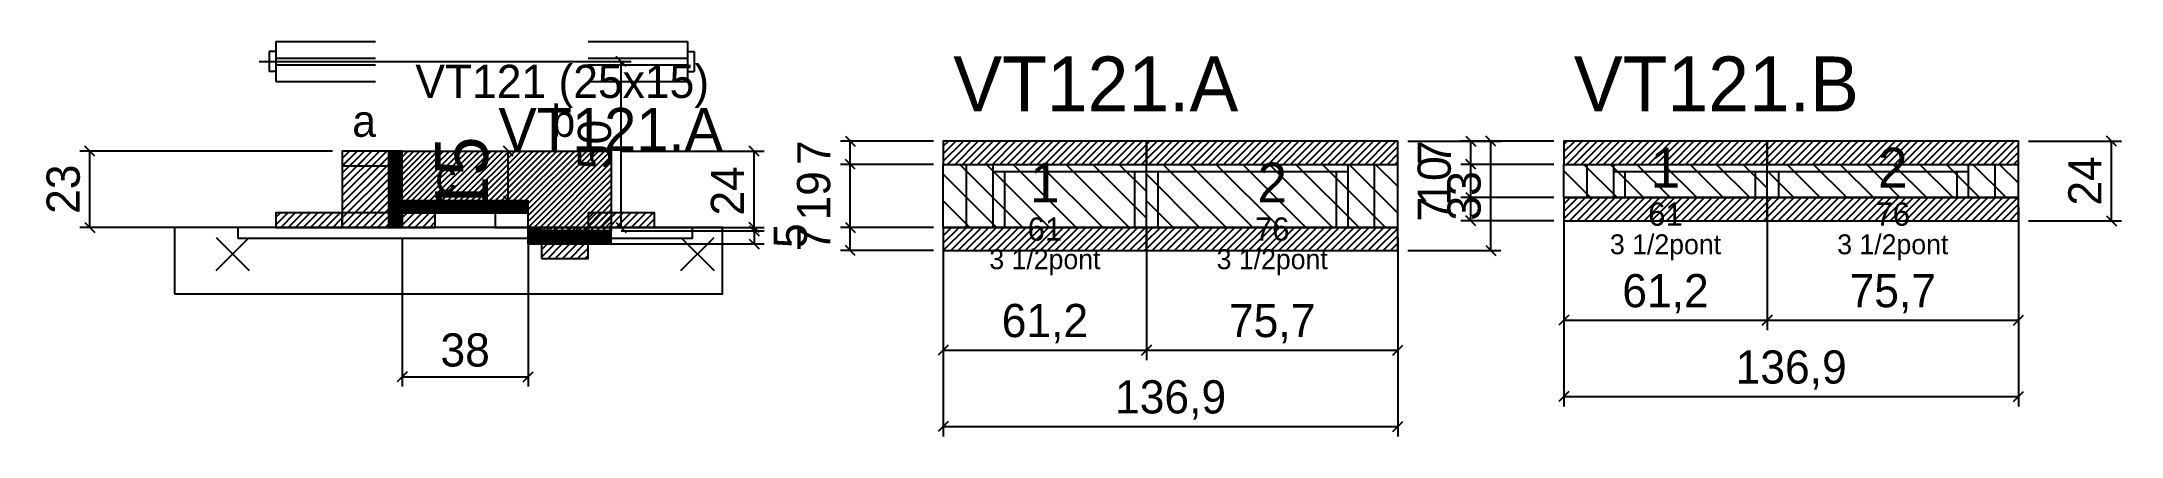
# Model space of a CAD drawing. Extents: x -69 to 558, y -82 to 37.
import ezdxf
from ezdxf.enums import TextEntityAlignment as Align

# ---------------------------------------------------------------- set-up
doc = ezdxf.new("R2010")
doc.units = 0
for name, color, linetype in [('5', 5, 'Continuous'), ('barrote', 126, 'Continuous'), ('CONCRETO', 251, 'Continuous'), ('COTA', 241, 'Continuous'), ('Cota Seção (2x)', 241, 'Continuous'), ('detalhes', 7, 'Continuous'), ('Hachura', 251, 'Continuous'), ('Madeira', 126, 'Continuous'), ('NOMENCLATURA', 7, 'Continuous'), ('Painéis', 200, 'Continuous'), ('presilha', 224, 'Continuous'), ('Reaproveitamento', 30, 'Continuous'), ('SARR_2.2x7', 40, 'Continuous'), ('SARR_3.5x7', 81, 'Continuous'), ('SCO-___-LAJ', 224, 'Continuous'), ('TENSOR', 224, 'Continuous'), ('texto', 7, 'Continuous'), ('Texto Seção', 7, 'Continuous')]:
    doc.layers.add(name, color=color, linetype=linetype)
doc.dimstyles.new('PAINEL', dxfattribs={"dimtxt": 10, "dimasz": 3, "dimexe": 3, "dimexo": 3, "dimgap": 3, "dimtad": 1, "dimblk": 'OBLIQUE', "dimblk1": 'OBLIQUE', "dimcen": 2.5, "dimclrd": 4, "dimclre": 4, "dimclrt": 240, "dimazin": 3, "dimtfac": 1, "dimtmove": 0, "dimatfit": 3})
doc.dimstyles.new('SECAO2X', dxfattribs={"dimtxt": 16, "dimasz": 3, "dimexe": 3, "dimexo": 3, "dimgap": 3, "dimtad": 1, "dimblk": 'OBLIQUE', "dimblk1": 'OBLIQUE', "dimcen": 2.5, "dimclrd": 4, "dimclre": 4, "dimclrt": 240, "dimazin": 3, "dimtfac": 1, "dimtmove": 0, "dimatfit": 3})

# ---------------------------------------------------------------- blocks, each defined once
blk = doc.blocks.new('_OBLIQUE')
at = {"color": 0, "linetype": 'BYBLOCK'}
blk.add_line((-0.5, -0.5), (0.5, 0.5), dxfattribs=at)

msp = doc.modelspace()

# ---------------------------------------------------------------- hatches: boundary and pattern name
at = {"layer": 'COTA'}
h = msp.add_hatch(dxfattribs=at)
h.set_pattern_fill('ANSI31', scale=0.5)
h.paths.add_polyline_path([(203, 0), (264.2, 0), (264.2, 7), (203, 7)])
h = msp.add_hatch(dxfattribs=at)
h.set_pattern_fill('ANSI31', scale=0.5)
h.paths.add_polyline_path([(264.2, 0), (339.9, 0), (339.9, 7), (264.2, 7)])
h = msp.add_hatch(dxfattribs=at)
h.set_pattern_fill('ANSI31', scale=0.5)
h.paths.add_polyline_path([(389.9, 0), (451.1, 0), (451.1, 7), (389.9, 7)])
h = msp.add_hatch(dxfattribs=at)
h.set_pattern_fill('ANSI31', scale=0.5)
h.paths.add_polyline_path([(451.1, 0), (526.8, 0), (526.8, 7), (451.1, 7)])
h = msp.add_hatch(dxfattribs=at)
h.set_pattern_fill('ANSI31', scale=0.4)
h.paths.add_polyline_path([(40, -11), (40, 4), (103, 4), (103, -20), (78, -20), (78, -11)])
h = msp.add_hatch(dxfattribs=at)
h.set_pattern_fill('ANSI31', scale=0.5)
h.paths.add_polyline_path([(389.9, -17), (451.1, -17), (451.1, -10), (389.9, -10)])
h = msp.add_hatch(dxfattribs=at)
h.set_pattern_fill('ANSI31', scale=0.5)
h.paths.add_polyline_path([(451.1, -17), (526.8, -17), (526.8, -10), (451.1, -10)])
h = msp.add_hatch(dxfattribs=at)
h.set_pattern_fill('ANSI31', scale=0.5)
h.paths.add_polyline_path([(203, -26), (264.2, -26), (264.2, -19), (203, -19)])
h = msp.add_hatch(dxfattribs=at)
h.set_pattern_fill('ANSI31', scale=0.5)
h.paths.add_polyline_path([(264.2, -26), (339.9, -26), (339.9, -19), (264.2, -19)])
at = {"layer": 'Hachura'}
h = msp.add_hatch(dxfattribs=at)
h.set_pattern_fill('ANSI31', scale=0.5)
h.paths.add_polyline_path([(22, -19), (36, -19), (36, 4), (22, 4)])
h = msp.add_hatch(dxfattribs=at)
h.set_pattern_fill('ANSI31', scale=0.5)
h.paths.add_polyline_path([(22, -0.4), (36, -0.4), (36, 4), (22, 4)])
h = msp.add_hatch(dxfattribs=at)
h.set_pattern_fill('SOLID')
h.paths.add_polyline_path([(36, -19), (40, -19), (40, 4), (36, 4)])
h = msp.add_hatch(dxfattribs=at)
h.set_pattern_fill('SOLID')
h.paths.add_polyline_path([(40, -14.6), (78, -14.6), (78, -11), (40, -11)])
h = msp.add_hatch(dxfattribs=at)
h.set_pattern_fill('ANSI31', scale=0.5)
h.paths.add_polyline_path([(2, -19), (22, -19), (22, -14.6), (2, -14.6)])
h = msp.add_hatch(dxfattribs=at)
h.set_pattern_fill('ANSI31', scale=0.5)
h.paths.add_polyline_path([(40, -19), (50, -19), (50, -14.6), (40, -14.6)])
h = msp.add_hatch(dxfattribs=at)
h.set_pattern_fill('ANSI31', scale=0.5)
h.paths.add_polyline_path([(96, -19), (116, -19), (116, -14.6), (96, -14.6)])
h = msp.add_hatch(dxfattribs=at)
h.set_pattern_fill('SOLID')
h.paths.add_polyline_path([(78, -19), (82, -19), (82, -24), (78, -24)])
h = msp.add_hatch(dxfattribs=at)
h.set_pattern_fill('SOLID')
h.paths.add_polyline_path([(78, -24), (103, -24), (103, -20), (78, -20)])
h = msp.add_hatch(dxfattribs=at)
h.set_pattern_fill('ANSI31', scale=0.5)
h.paths.add_polyline_path([(82, -19), (96, -19), (96, -24), (82, -24)])
h = msp.add_hatch(dxfattribs=at)
h.set_pattern_fill('ANSI31', scale=0.5)
h.paths.add_polyline_path([(82, -28.4), (96, -28.4), (96, -24), (82, -24)])

# ---------------------------------------------------------------- linework, layer by layer
for p, q in [((0, 34), (0, 28)), ((2, 34), (0, 34)), ((2, 37), (32, 37)), ((2, 37), (2, 25)), ((2, 32), (32, 32)), ((96, 37), (126, 37)), ((96, 32), (126, 32)), ((126, 37), (126, 25)), ((126, 34), (128, 34)), ((128, 34), (128, 28)), ((2, 28), (0, 28)), ((2, 30), (32, 30)), ((96, 30), (126, 30)), ((126, 28), (128, 28)), ((2, 25), (32, 25)), ((96, 25), (126, 25))]:
    msp.add_line(p, q)
at = {"layer": 'barrote'}
msp.add_lwpolyline([(-28.5, -39), (136.5, -39), (136.5, -19), (-28.5, -19)], close=True, dxfattribs=at)
at = {"layer": 'CONCRETO'}
msp.add_lwpolyline([(40, -11), (40, 4), (103, 4), (103, -20), (78, -20), (78, -11)], close=True, dxfattribs=at)
at = {"layer": 'Madeira'}
for points in [[(22, -19), (36, -19), (36, 4), (22, 4)], [(22, -0.4), (36, -0.4), (36, 4), (22, 4)], [(2, -19), (22, -19), (22, -14.6), (2, -14.6)], [(22, -19), (36, -19), (36, -14.6), (22, -14.6)], [(40, -19), (50, -19), (50, -14.6), (40, -14.6)], [(68, -19), (78, -19), (78, -14.6), (68, -14.6)], [(96, -19), (116, -19), (116, -14.6), (96, -14.6)], [(82, -19), (96, -19), (96, -24), (82, -24)], [(82, -28.4), (96, -28.4), (96, -24), (82, -24)]]:
    msp.add_lwpolyline(points, close=True, dxfattribs=at)
at = {"layer": 'Painéis'}
for p, q in [((203, 0), (264.2, 0)), ((203, -19), (203, 0)), ((264.2, -19), (264.2, 0)), ((264.2, -19), (264.2, 0)), ((264.2, 0), (339.9, 0)), ((264.2, -19), (264.2, 0)), ((339.9, -19), (339.9, 0)), ((389.9, 0), (451.1, 0)), ((389.9, -10), (389.9, 0)), ((451.1, -10), (451.1, 0)), ((451.1, -10), (451.1, 0)), ((451.1, 0), (526.8, 0)), ((451.1, -10), (451.1, 0)), ((526.8, -10), (526.8, 0)), ((389.9, -10), (451.1, -10)), ((451.1, -10), (526.8, -10)), ((203, -19), (264.2, -19)), ((264.2, -19), (339.9, -19))]:
    msp.add_line(p, q, dxfattribs=at)
for points in [[(36, -19), (40, -19), (40, 4), (36, 4)], [(40, -14.6), (78, -14.6), (78, -11), (40, -11)], [(78, -19), (82, -19), (82, -24), (78, -24)], [(78, -24), (103, -24), (103, -20), (78, -20)]]:
    msp.add_lwpolyline(points, close=True, dxfattribs=at)
at = {"layer": 'presilha'}
for p, q in [((-16, -32), (-6, -22)), ((-16, -22), (-6, -32)), ((124, -32), (134, -22)), ((124, -22), (134, -32))]:
    msp.add_line(p, q, dxfattribs=at)
at = {"layer": 'Reaproveitamento', "color": 30}
for p, q in [((227, -19), (208, 0)), ((235, -19), (216, 0)), ((243, -19), (224, 0)), ((251, -19), (232, 0)), ((259, -19), (240, 0)), ((264.2, -16.2), (248, 0)), ((264.2, -8.2), (256, 0)), ((264.2, -0.2), (264, 0)), ((288.2, -19), (269.2, 0)), ((296.2, -19), (277.2, 0)), ((304.2, -19), (285.2, 0)), ((312.2, -19), (293.2, 0)), ((320.2, -19), (301.2, 0)), ((328.2, -19), (309.2, 0)), ((336.2, -19), (317.2, 0)), ((339.9, -14.7), (325.2, 0)), ((339.9, -6.7), (333.2, 0)), ((405.9, -10), (395.9, 0)), ((413.9, -10), (403.9, 0)), ((421.9, -10), (411.9, 0)), ((429.9, -10), (419.9, 0)), ((437.9, -10), (427.9, 0)), ((445.9, -10), (435.9, 0)), ((451.1, -7.2), (443.9, 0)), ((467.1, -10), (457.1, 0)), ((475.1, -10), (465.1, 0)), ((483.1, -10), (473.1, 0)), ((491.1, -10), (481.1, 0)), ((499.1, -10), (489.1, 0)), ((507.1, -10), (497.1, 0)), ((515.1, -10), (505.1, 0)), ((523.1, -10), (513.1, 0)), ((526.8, -5.7), (521.1, 0)), ((219, -19), (203, -3)), ((280.2, -19), (264.2, -3)), ((397.9, -10), (389.9, -2)), ((459.1, -10), (451.1, -2)), ((211, -19), (203, -11)), ((272.2, -19), (264.2, -11)), ((389.9, -10), (389.9, -10)), ((451.1, -10), (451.1, -10)), ((203, -19), (203, -19)), ((264.2, -19), (264.2, -19))]:
    msp.add_line(p, q, dxfattribs=at)
at = {"layer": 'SARR_2.2x7'}
for p, q in [((210, -19), (210, 0)), ((332.9, -19), (332.9, 0)), ((396.9, -10), (396.9, 0)), ((519.8, -10), (519.8, 0)), ((218, -2.2), (264.2, -2.2)), ((264.2, -2.2), (324.9, -2.2)), ((404.9, -2.2), (451.1, -2.2)), ((451.1, -2.2), (511.8, -2.2))]:
    msp.add_line(p, q, dxfattribs=at)
at = {"layer": 'SARR_3.5x7'}
for p, q in [((218, -19), (218, 0)), ((264.2, -19), (264.2, 0)), ((264.2, -19), (264.2, 0)), ((324.9, -19), (324.9, 0)), ((404.9, -10), (404.9, 0)), ((451.1, -10), (451.1, 0)), ((451.1, -10), (451.1, 0)), ((511.8, -10), (511.8, 0)), ((221.5, -19), (221.5, -2.2)), ((260.7, -19), (260.7, -2.2)), ((267.7, -19), (267.7, -2.2)), ((321.4, -19), (321.4, -2.2)), ((408.4, -10), (408.4, -2.2)), ((447.6, -10), (447.6, -2.2)), ((454.6, -10), (454.6, -2.2)), ((508.3, -10), (508.3, -2.2)), ((404.9, -10), (408.4, -10)), ((447.6, -10), (451.1, -10)), ((451.1, -10), (454.6, -10)), ((508.3, -10), (511.8, -10)), ((218, -19), (221.5, -19)), ((260.7, -19), (264.2, -19)), ((264.2, -19), (267.7, -19)), ((321.4, -19), (324.9, -19))]:
    msp.add_line(p, q, dxfattribs=at)
at = {"layer": 'SCO-___-LAJ'}
for points in [[(203, 0), (264.2, 0), (264.2, 7), (203, 7)], [(264.2, 0), (339.9, 0), (339.9, 7), (264.2, 7)], [(389.9, 0), (451.1, 0), (451.1, 7), (389.9, 7)], [(451.1, 0), (526.8, 0), (526.8, 7), (451.1, 7)], [(389.9, -17), (451.1, -17), (451.1, -10), (389.9, -10)], [(451.1, -17), (526.8, -17), (526.8, -10), (451.1, -10)], [(-9.5, -22.2), (127.5, -22.2), (127.5, -19), (-9.5, -19)], [(203, -26), (264.2, -26), (264.2, -19), (203, -19)], [(264.2, -26), (339.9, -26), (339.9, -19), (264.2, -19)]]:
    msp.add_lwpolyline(points, close=True, dxfattribs=at)
at = {"layer": 'TENSOR'}
msp.add_line((-3, 31), (101, 31), dxfattribs=at)

# ---------------------------------------------------------------- texts
at = {"layer": '5'}
for s, height, p in [('1', 12, (233.6, -5.5)), ('2', 12, (302.05, -5.5)), ('1', 12, (420.5, -1)), ('2', 12, (488.95, -1)), ('61', 7, (420.5, -15)), ('76', 7, (488.95, -15)), ('61', 7, (233.6, -19.5)), ('76', 7, (302.05, -19.5))]:
    msp.add_text(s, height=height, dxfattribs=at).set_placement(p, align=Align.MIDDLE_CENTER)
at = {"layer": 'detalhes'}
for s, p in [('a', (25, 8.3)), ('b', (85, 8.3)), ('c', (50, -8.5))]:
    msp.add_text(s, height=9.6, dxfattribs=at).set_placement(p)
at = {"layer": 'NOMENCLATURA'}
for s, p in [('VT121.A', (206, 16)), ('VT121.B', (392.9, 16))]:
    msp.add_text(s, height=16.5, dxfattribs=at).set_placement(p)
at = {"layer": 'texto', "char_height": 6, "attachment_point": 5}
for insert in [(420.5, -25), (488.95, -25), (233.6, -29.5), (302.05, -29.5)]:
    msp.add_mtext('3 1/2pont', dxfattribs=dict(at, insert=insert))
at = {"layer": 'Texto Seção'}
for s, height, p in [('VT121 (25x15)', 10, (44, 20)), ('VT121.A', 13, (69, 4))]:
    msp.add_text(s, height=height, dxfattribs=at).set_placement(p)

# ---------------------------------------------------------------- dimensions: what is measured, and where the dimension line sits
at = {"layer": 'COTA'}
for base, p1, p2 in [((106, -19), (96, -19), (96, 31)), ((175, 0), (203, 0), (203, 7)), ((367.9, -26), (339.9, -26), (339.9, 7)), ((361.9, 0), (389.9, 0), (389.9, 7)), ((554.8, -17), (526.8, -17), (526.8, 7)), ((-54, -19), (2, -19), (22, 4)), ((146, -20), (103, -20), (103, 4)), ((175, -19), (203, -19), (203, 0)), ((361.9, -10), (389.9, -10), (389.9, 0)), ((361.9, -17), (389.9, -17), (389.9, -10)), ((146, -19), (96, -19), (96, -24)), ((175, -26), (203, -26), (203, -19))]:
    msp.add_linear_dim(base=base, p1=p1, p2=p2, angle=90, dimstyle='PAINEL', dxfattribs=at).render()
for base, p1, p2 in [((389.9, -47), (389.9, -10), (451.1, -10)), ((389.9, -70), (389.9, -10), (526.8, -10)), ((451.1, -47), (451.1, -10), (526.8, -10)), ((40, -64), (40, -19), (78, -19)), ((203, -56), (203, -19), (264.2, -19)), ((203, -79), (203, -19), (339.9, -19)), ((264.2, -56), (264.2, -19), (339.9, -19))]:
    msp.add_linear_dim(base=base, p1=p1, p2=p2, dimstyle='PAINEL', dxfattribs=at).render()
at = {"layer": 'Cota Seção (2x)'}
msp.add_linear_dim(base=(72, -11), p1=(40, -11), p2=(40, 4), angle=90, dimstyle='SECAO2X', dxfattribs=at).render()

doc.saveas('drawing.dxf')
